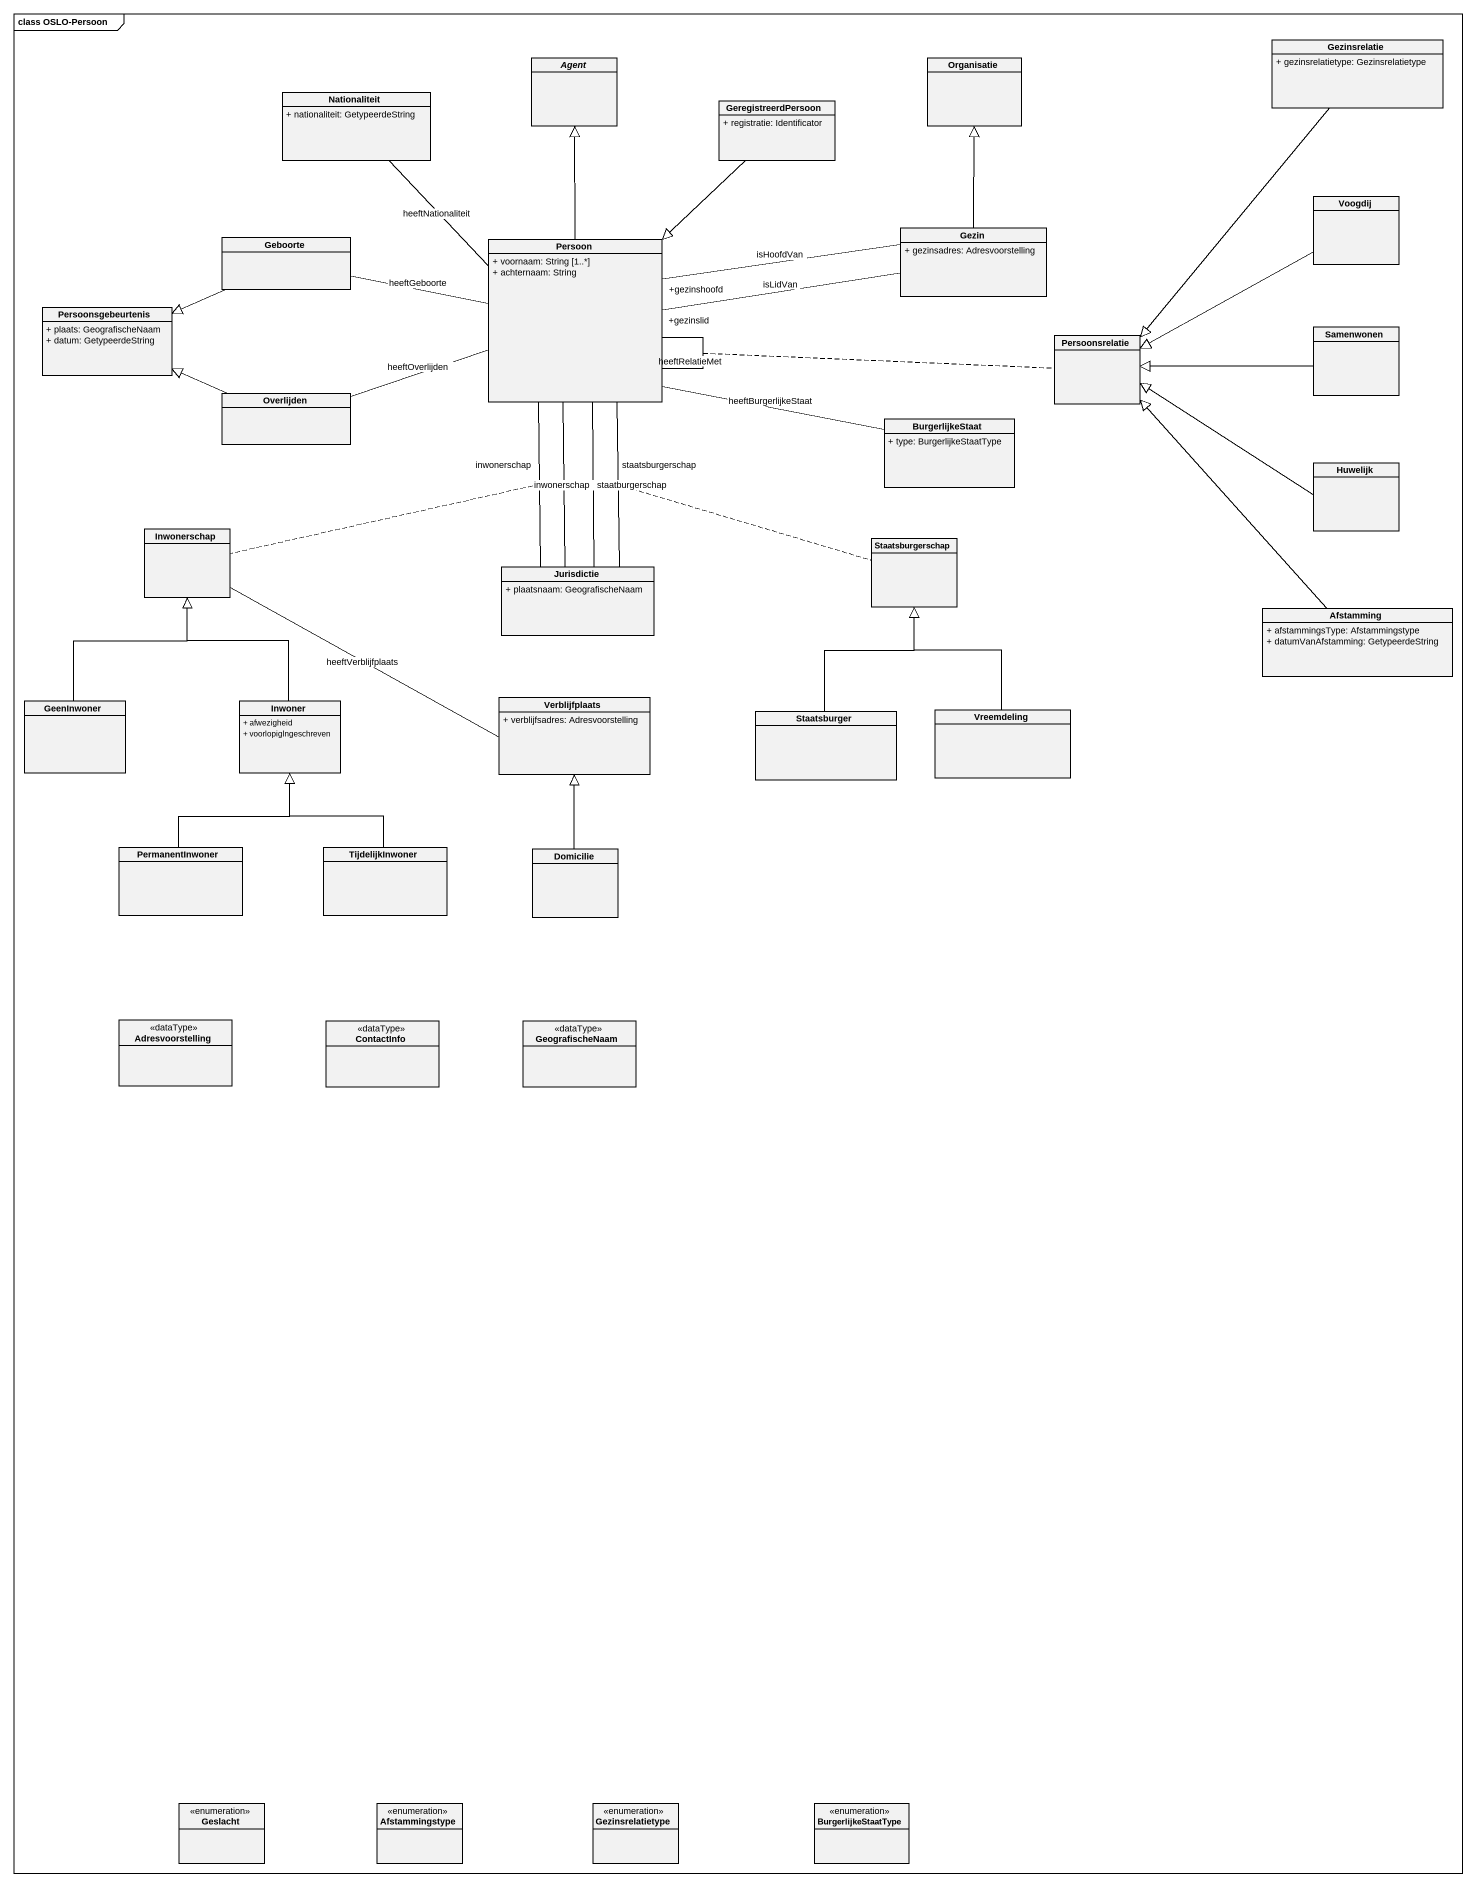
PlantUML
@startuml
mainframe class OSLO-Persoon
hide circle
hide empty members
skinparam classAttributeIconSize 0
abstract class "Agent" as Agent_
class Organisatie
class Gezinsrelatie {
  + gezinsrelatietype: Gezinsrelatietype
}
class Nationaliteit {
  + nationaliteit: GetypeerdeString
}
class GeregistreerdPersoon {
  + registratie: Identificator
}
class Voogdij
class Geboorte
class Persoon {
  + voornaam: String [1..*]
  + achternaam: String
}
class Gezin {
  + gezinsadres: Adresvoorstelling
}
class Persoonsgebeurtenis {
  + plaats: GeografischeNaam
  + datum: GetypeerdeString
}
class Samenwonen
class Persoonsrelatie
class Overlijden
class BurgerlijkeStaat {
  + type: BurgerlijkeStaatType
}
class Huwelijk
class Inwonerschap
class Jurisdictie {
  + plaatsnaam: GeografischeNaam
}
class Staatsburgerschap
class Afstamming {
  + afstammingsType: Afstammingstype
  + datumVanAfstamming: GetypeerdeString
}
class GeenInwoner
class Inwoner {
  + afwezigheid
  + voorlopigIngeschreven
}
class Verblijfplaats {
  + verblijfsadres: Adresvoorstelling
}
class Staatsburger
class Vreemdeling
class PermanentInwoner
class TijdelijkInwoner
class Domicilie
class Adresvoorstelling <<dataType>>
class ContactInfo <<dataType>>
class GeografischeNaam <<dataType>>
enum Geslacht
enum Afstammingstype
enum Gezinsrelatietype
enum BurgerlijkeStaatType
Gezinsrelatie --|> Persoonsrelatie
GeregistreerdPersoon --|> Persoon
Voogdij -left-|> Persoonsrelatie
Geboorte -left-|> Persoonsgebeurtenis
Persoon -up-|> Agent_
Persoon -up- Nationaliteit : heeftNationaliteit
Persoon -left- Geboorte : heeftGeboorte
Persoon -- Persoon : heeftRelatieMet
(Persoon, Persoon) .. Persoonsrelatie
Persoon "+gezinshoofd" -right- Gezin : isHoofdVan
Persoon "+gezinslid" -right- Gezin : isLidVan
Persoon -left- Overlijden : heeftOverlijden
Persoon -right- BurgerlijkeStaat : heeftBurgerlijkeStaat
Persoon -- Jurisdictie : inwonerschap
Persoon -- Jurisdictie : staatburgerschap
Persoon -- Jurisdictie : inwonerschap
(Persoon, Jurisdictie) .. Inwonerschap
Persoon -- Jurisdictie : staatsburgerschap
(Persoon, Jurisdictie) .. Staatsburgerschap
Gezin -up-|> Organisatie
Samenwonen -left-|> Persoonsrelatie
Overlijden -left-|> Persoonsgebeurtenis
Huwelijk -left-|> Persoonsrelatie
Inwonerschap -right- Verblijfplaats : heeftVerblijfplaats
Afstamming -up-|> Persoonsrelatie
GeenInwoner -up-|> Inwonerschap
Inwoner -up-|> Inwonerschap
Staatsburger -up-|> Staatsburgerschap
Vreemdeling -up-|> Staatsburgerschap
PermanentInwoner -up-|> Inwoner
TijdelijkInwoner -up-|> Inwoner
Domicilie -up-|> Verblijfplaats
@enduml
